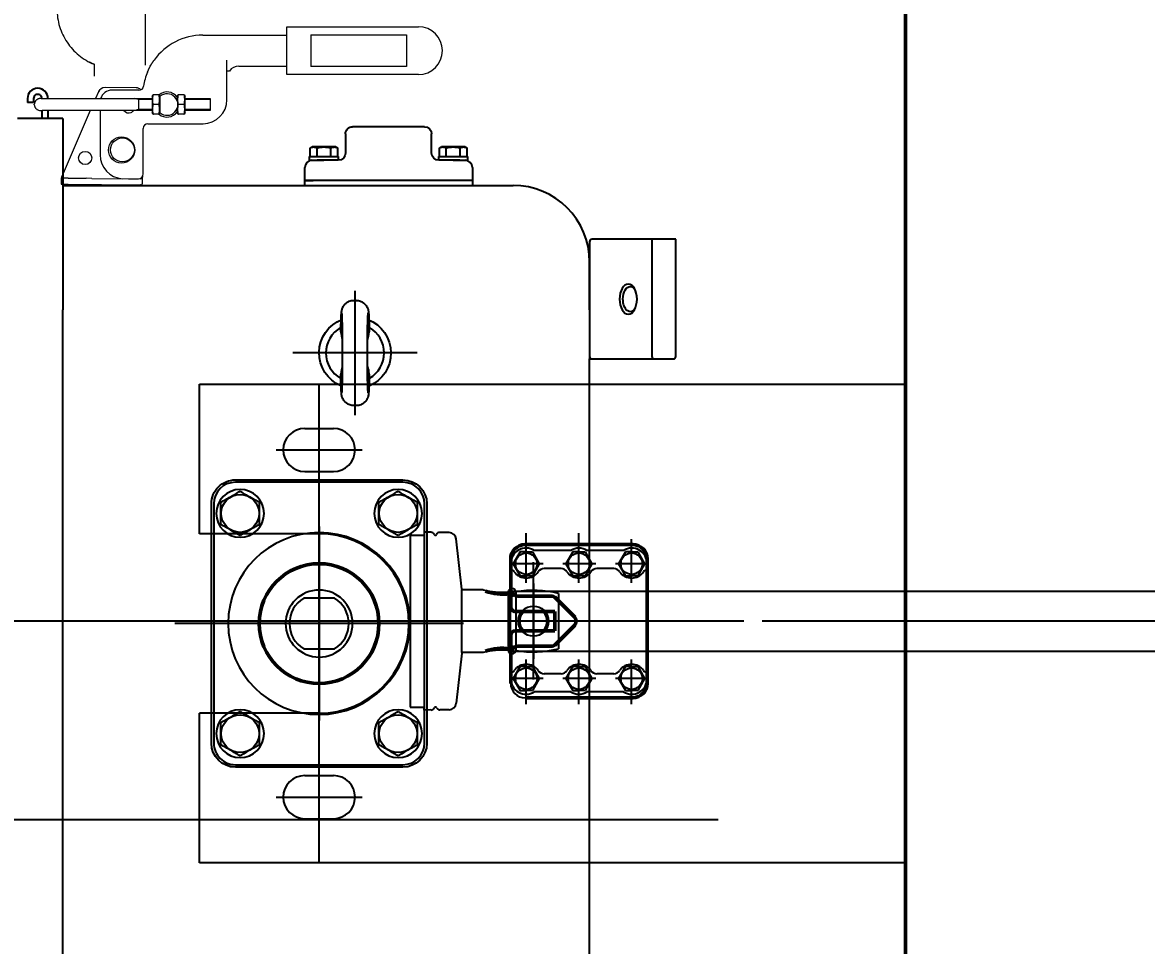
# Model space of a CAD drawing. Header units: millimetres. Extents: x 71406 to 93150, y 2492 to 17792.
# Drawn here: x 73634.4 to 74104, y 6707.8 to 7093.4 of the extents above; entities that cross this region are included whole.
import ezdxf

# ---------------------------------------------------------------- set-up
doc = ezdxf.new("R2010")
doc.units = ezdxf.units.MM
doc.header["$LTSCALE"] = 360
for name, pattern in [('ACAD_ISO04W100', [30, 24, -3, 0, -3]), ('CENTER', [2, 1.25, -0.25, 0.25, -0.25]), ('DIVIDE', [1.25, 0.5, -0.25, 0, -0.25, 0, -0.25]), ('EB_DASHDOT', [39, 30, -3, 3, -3])]:
    doc.linetypes.add(name, pattern=pattern)
for name, color, linetype, lineweight in [('0粗实线层', 7, 'Continuous', 50), ('2中心线层', 1, 'CENTER', 25), ('4细实线层', 2, 'Continuous', 25)]:
    doc.layers.add(name, color=color, linetype=linetype, lineweight=lineweight)
for name, color, linetype in [('1', 7, 'Continuous'), ('3中心线层', 1, 'ACAD_ISO04W100'), ('7标注层', 4, 'Continuous'), ('EbLayer1', 7, 'Continuous'), ('EbLayer2', 1, 'EB_DASHDOT'), ('EbLayer4', 7, 'Continuous')]:
    doc.layers.add(name, color=color, linetype=linetype)
doc.styles.add('TH_GBDIM', font='txt.shx', dxfattribs={"width": 0.67, "bigfont": 'hztxt.shx'})
doc.dimstyles.new('TH_GBDIM', dxfattribs={"dimscale": 36, "dimtxt": 3.5, "dimasz": 2.5, "dimexe": 2, "dimexo": 0, "dimgap": 1.5, "dimtad": 0, "dimtoh": 1, "dimdec": 1, "dimdsep": 46, "dimtxsty": 'TH_GBDIM', "dimcen": 2.5, "dimclrd": 3, "dimclre": 3, "dimclrt": 6, "dimadec": 0, "dimazin": 2, "dimtfac": 0.714286, "dimtdec": 1, "dimtmove": 0, "dimatfit": 3, "dimfxl": 2, "dimtzin": 0, "dimlwd": -1, "dimlwe": -1, "dimarcsym": 0})

# ---------------------------------------------------------------- blocks, each defined once
blk = doc.blocks.new('A$C081C12F3')
blk.add_line((-3098.65, 2404.24), (-3098.65, 194.24))
blk = doc.blocks.new('A$C35AB0E79')
at = {"layer": '1'}
for p, q in [((195.97, 380.95), (195.97, 345.95)), ((235.97, 380.95), (195.97, 380.95)), ((244.97, 380.95), (235.97, 380.95)), ((245.97, 376.47), (245.97, 379.95)), ((245.97, 371.95), (245.97, 379.95)), ((245.97, 355.96), (245.97, 376.47)), ((245.97, 355.95), (245.97, 375.95)), ((195.97, 370.95), (235.97, 370.95)), ((235.97, 370.95), (244.97, 370.95)), ((245.97, 369.93), (245.97, 371.95)), ((245.97, 349.43), (245.97, 369.93)), ((245.97, 344.95), (245.97, 354.95)), ((245.97, 345.95), (245.97, 349.43)), ((196.97, 344.95), (225.47, 344.95)), ((200.97, 344.95), (240.97, 344.95)), ((225.47, 344.95), (205.47, 344.95)), ((240.97, 344.95), (245.97, 344.95)), ((630.97, 344.95), (245.97, 344.95)), ((173.47, 124.95), (173.47, 312.95)), ((165.97, 295.95), (171.47, 295.95)), ((171.47, 295.95), (173.47, 295.95)), ((171.47, 295.95), (171.47, 292.46)), ((171.47, 295.95), (171.47, 292.46)), ((157.37, 292.9), (157.85, 293.72)), ((157.37, 292.9), (157.37, 283)), ((161.37, 293.72), (157.85, 293.72)), ((161.37, 293.95), (162.97, 293.95)), ((161.37, 281.95), (161.37, 293.95)), ((162.97, 287.95), (162.97, 293.95)), ((171.47, 292.46), (171.47, 266.58)), ((171.47, 292.46), (171.47, 266.58)), ((161.37, 290.83), (157.85, 290.83)), ((162.97, 290.76), (162.97, 281.95)), ((157.85, 282.17), (157.37, 283)), ((161.37, 285.06), (157.85, 285.06)), ((161.37, 282.17), (157.85, 282.17)), ((162.97, 281.95), (161.37, 281.95)), ((159.97, 278.95), (151.97, 278.95)), ((148.97, 275.95), (148.97, 264.89)), ((306.47, 276.95), (406.47, 276.95)), ((406.47, 275.95), (306.47, 275.95)), ((148.97, 264.89), (148.97, 257)), ((171.47, 266.58), (171.47, 255.31)), ((171.47, 266.58), (171.47, 255.31)), ((296.47, 196.95), (296.47, 266.95)), ((297.47, 266.95), (297.47, 196.95)), ((415.47, 196.95), (415.47, 266.95)), ((416.47, 266.95), (416.47, 196.95)), ((148.97, 257), (148.97, 245.95)), ((171.47, 255.31), (171.47, 229.44)), ((171.47, 255.31), (171.47, 229.44)), ((259.36, 252.41), (259.38, 252.42)), ((221.47, 246.53), (221.47, 247.36)), ((265.47, 247.36), (265.47, 246.53)), ((151.97, 242.95), (159.97, 242.95)), ((157.37, 238.9), (157.85, 239.72)), ((161.37, 239.72), (157.85, 239.72)), ((161.37, 239.95), (162.97, 239.95)), ((161.37, 227.95), (161.37, 239.95)), ((162.97, 239.95), (162.97, 231.13)), ((259.37, 241.48), (259.35, 241.48)), ((157.37, 238.9), (157.37, 229)), ((161.37, 236.83), (157.85, 236.83)), ((345.88, 238.39), (345.88, 225.5)), ((367.07, 225.5), (367.07, 238.39)), ((161.37, 231.06), (157.85, 231.06)), ((162.97, 227.95), (162.97, 233.95)), ((157.85, 228.17), (157.37, 229)), ((161.37, 228.17), (157.85, 228.17)), ((162.97, 227.95), (161.37, 227.95)), ((171.47, 225.95), (165.97, 225.95)), ((171.47, 225.95), (171.47, 229.44)), ((171.47, 229.44), (171.47, 225.95)), ((173.47, 225.95), (171.47, 225.95)), ((306.47, 187.95), (406.47, 187.95)), ((406.47, 186.95), (306.47, 186.95)), ((145.47, 124.95), (145.47, 105.95)), ((145.47, 124.95), (225.47, 124.95)), ((651.47, 124.95), (225.47, 124.95))]:
    blk.add_line(p, q, dxfattribs=at)
at = {"layer": '1', "color": 252, "linetype": 'Continuous', "lineweight": 18}
for p, q in [((107.18, 218.44), (107.18, 273.44)), ((127.18, 273.44), (127.18, 218.44)), ((110.56, 268.44), (123.79, 268.44)), ((110.56, 228.44), (110.56, 268.44)), ((123.79, 268.44), (123.79, 228.44)), ((110.56, 228.44), (123.79, 228.44)), ((127.18, 218.44), (107.18, 218.44)), ((110.68, 183.36), (110.68, 218.44)), ((123.68, 198.44), (123.68, 218.44)), ((123.31, 193.44), (121.18, 193.44)), ((124.05, 193.44), (123.31, 193.44)), ((126.17, 193.44), (124.05, 193.44)), ((125.68, 194.44), (125.68, 193.44)), ((137.68, 193.44), (126.17, 193.44)), ((137.18, 175.94), (137.18, 186.44)), ((137.18, 186.44), (139.68, 186.44)), ((139.68, 186.44), (142.18, 186.44)), ((142.18, 186.44), (142.18, 175.94)), ((147.68, 160.44), (147.68, 183.44)), ((137.18, 172.18), (137.18, 172.69)), ((142.18, 172.69), (142.18, 172.18)), ((136.32, 165.44), (143.03, 165.44)), ((137.18, 117.95), (137.18, 162.19)), ((142.18, 162.19), (142.18, 117.95)), ((132.71, 155.52), (132.58, 142.51)), ((133.68, 156.66), (133.68, 145.44)), ((137.18, 156.44), (142.18, 156.44)), ((168.68, 158.44), (149.68, 158.44)), ((169.73, 158.16), (169.7, 158.16)), ((170.71, 158.15), (169.73, 158.16)), ((170.53, 137.05), (170.73, 157.4)), ((170.68, 152.29), (170.68, 156.44)), ((170.71, 158.15), (170.71, 157.55)), ((172.61, 158.13), (170.71, 158.15)), ((172.91, 124.95), (173.23, 157.38)), ((134.39, 139.73), (137.18, 138.52)), ((142.18, 140.44), (160.68, 140.44)), ((142.18, 136.36), (169.41, 124.58)), ((170.53, 137.05), (170.51, 134.65)), ((170.44, 127.15), (170.51, 134.65)), ((170.44, 127.15), (170.41, 124.15)), ((172.91, 124.13), (172.94, 127.13)), ((169.41, 124.58), (169.85, 124.39)), ((169.85, 124.39), (170.41, 124.15)), ((170.41, 124.15), (172.91, 124.13)), ((137.18, 116.34), (137.18, 117.95)), ((142.18, 117.95), (142.18, 116.35)), ((137.18, 116.33), (137.18, 116.34)), ((139.79, 112.98), (139.56, 112.98)), ((142.18, 116.03), (142.18, 115.97)), ((142.18, 115.47), (142.18, 115.97))]:
    blk.add_line(p, q, dxfattribs=at)
at = {"layer": '1', "color": 252, "linetype": 'Continuous', "lineweight": 13}
for p, q in [((137.62, 186.44), (137.62, 175.94)), ((141.73, 186.44), (141.73, 175.94)), ((137.62, 172.69), (137.62, 172.18)), ((141.73, 172.69), (141.73, 172.18)), ((137.62, 162.19), (137.62, 156.44)), ((141.73, 162.19), (141.73, 156.44)), ((137.62, 156.44), (137.18, 154.9)), ((141.73, 156.44), (142.18, 154.9))]:
    blk.add_line(p, q, dxfattribs=at)
at = {"layer": '1', "color": 43, "linetype": 'Continuous', "lineweight": 18}
for p, q in [((135.68, 175.68), (136.23, 175.94)), ((135.68, 175.39), (135.68, 173.24)), ((143.13, 175.94), (136.23, 175.94)), ((139.68, 175.39), (139.68, 173.24)), ((143.13, 175.94), (143.68, 175.68)), ((143.68, 175.39), (143.68, 173.24)), ((136.23, 172.69), (135.68, 172.95)), ((136.23, 172.69), (138.21, 172.69)), ((141.14, 172.69), (143.13, 172.69)), ((143.68, 172.95), (143.13, 172.69)), ((135.68, 165.18), (136.23, 165.44)), ((135.68, 164.89), (135.68, 162.74)), ((136.32, 165.44), (136.23, 165.44)), ((139.68, 164.89), (139.68, 162.74)), ((143.13, 165.44), (143.03, 165.44)), ((143.13, 165.44), (143.68, 165.18)), ((143.68, 164.89), (143.68, 162.74)), ((136.23, 162.19), (135.68, 162.45)), ((136.23, 162.19), (143.13, 162.19)), ((143.68, 162.45), (143.13, 162.19))]:
    blk.add_line(p, q, dxfattribs=at)
at = {"layer": '1', "color": 252, "linetype": 'DIVIDE', "lineweight": 18}
for p, q in [((123.2, 159.44), (99.68, 159.44)), ((122.88, 137.93), (127.78, 137.93))]:
    blk.add_line(p, q, dxfattribs=at)
at = {"layer": '1', "extrusion": (0, 0, -1)}
for centre in [(-310.47, 264.95), (-402.47, 264.95), (-310.47, 198.95), (-402.47, 198.95)]:
    blk.add_circle(centre, 10, dxfattribs=at)
at = {"layer": '1'}
for centre in [(310.47, 264.95), (402.47, 264.95), (310.47, 198.95), (402.47, 198.95)]:
    blk.add_circle(centre, 7.92, dxfattribs=at)
at = {"layer": '1', "extrusion": (3.6449e-18, -6.12303e-17, -1)}
for radius in [38, 14]:
    blk.add_circle((-356.47, 231.95), radius, dxfattribs=at)
at = {"layer": '1', "color": 252, "linetype": 'Continuous', "lineweight": 18}
for centre, radius in [((158.68, 149.44), 5.5), ((158.65, 149.77), 5), ((162, 134.23), 2.75), ((162, 134.23), 2.75)]:
    blk.add_circle(centre, radius, dxfattribs=at)
at = {"layer": '1'}
for centre, radius, start, end in [((244.97, 379.95), 1, 0, 90), ((244.97, 371.95), 1, 270, 0), ((205.47, 312.95), 32, 90, 180), ((196.97, 345.95), 1, 180, 270), ((244.97, 345.95), 1, 270, 0), ((165.97, 292.95), 3, 90, 180), ((306.47, 266.95), 9, 90, 180), ((406.47, 266.95), 9, 0, 90), ((243.47, 246.95), 12.18, 29.7169, 150.3619), ((356.47, 231.95), 12.4, 31.3335, 148.6665), ((243.47, 246.95), 12.18, 209.6213, 270), ((243.47, 246.95), 12.18, 270, 330.6487), ((165.97, 228.95), 3, 180, 270), ((356.47, 231.95), 12.4, 211.3335, 328.6665), ((306.47, 196.95), 9, 180, 270), ((406.47, 196.95), 9, 270, 0)]:
    blk.add_arc(centre, radius, start, end, dxfattribs=at)
at = {"layer": '1', "color": 252, "linetype": 'Continuous', "lineweight": 18}
for centre, radius, start, end in [((117.18, 273.44), 10, 0, 180), ((128.68, 198.44), 5, 180, 233.1301), ((137.68, 183.44), 10, 0, 90), ((135.68, 183.36), 25, 180, 234.5702), ((139.68, 168.44), 5.25, 125.8706, 219.1444), ((139.68, 168.44), 4.5, 318.1897, 221.8103), ((139.68, 168.44), 5.25, 320.8387, 54.1294), ((135.68, 183.36), 25, 247.6481, 261.4804), ((149.68, 160.44), 2, 180, 270), ((131.68, 156.66), 2, 0, 81.4804), ((135.71, 155.49), 3, 137.6897, 179.4483), ((168.68, 156.44), 2, 0, 90), ((140.68, 152.44), 2.5, 22.4483, 53.1327), ((140.68, 152.44), 2.5, 306.8652, 22.4483), ((160.68, 150.44), 10, 270, 355.9781), ((135.58, 142.48), 3, 179.4483, 246.6146), ((138.68, 145.44), 5, 180, 252.5414), ((135.58, 142.48), 3, 230.374, 246.6146), ((139.56, 114.98), 2, 256.5106, 270), ((139.79, 114.98), 2, 270, 283.4894), ((139.68, 115.47), 2.5, 327.5576, 0)]:
    blk.add_arc(centre, radius, start, end, dxfattribs=at)
at = {"layer": '1', "extrusion": (0, 0, -1)}
for centre, radius, start, end in [((-159.97, 281.95), 3, 180, 270), ((-151.97, 275.95), 3, 0, 90), ((-306.47, 266.95), 10, 0, 90), ((-406.47, 266.95), 10, 90, 180), ((-243.47, 246.95), 15, 21.0263, 90), ((-243.47, 246.95), 15, 90, 156.8419), ((-151.97, 245.95), 3, 270, 0), ((-159.97, 239.95), 3, 90, 180), ((-243.47, 246.95), 15, 203.3044, 338.9231), ((-306.47, 196.95), 10, 270, 0), ((-406.47, 196.95), 10, 180, 270)]:
    blk.add_arc(centre, radius, start, end, dxfattribs=at)
at = {"layer": '1', "color": 252, "linetype": 'DIVIDE', "lineweight": 18}
blk.add_arc((99.76, 147.44), 25, 270, 337.6481, dxfattribs=at)
at = {"layer": '1', "extrusion": (0, 0, -1)}
blk.add_ellipse((220.97, 361.1), major_axis=(6.29, 0), ratio=0.576764, dxfattribs=at)
for start_param, end_param in [(0, 0.693114), (4.712389, 6.283185), (2.448479, 4.712389)]:
    blk.add_ellipse((220.97, 361.91), major_axis=(-5.29, 0), ratio=0.576764, start_param=start_param, end_param=end_param, dxfattribs=at)
at = {"layer": '1', "color": 252, "linetype": 'Continuous', "lineweight": 18, "extrusion": (0, 0, -1)}
for centre, major_axis, ratio, start_param, end_param in [((135.68, 183.36), (-25, 0), 1, 5.19619, 5.230054), ((169.73, 157.41), (1, -0.01), 0.745763, 4.712389, 6.079784), ((169.73, 157.41), (1, -0.01), 0.745763, 6.079784, 6.283185), ((169.73, 157.41), (3.5, -0.03), 0.745763, 6.225439, 6.283185), ((139.68, 115.07), (2.39, 0), 0.837931, 0.489415, 0.690891)]:
    blk.add_ellipse(centre, major_axis=major_axis, ratio=ratio, start_param=start_param, end_param=end_param, dxfattribs=at)
at = {"layer": '1'}
for points, knots in [([(157.85, 290.83), (157.58, 291.3), (157.4, 291.78), (157.4, 292.76), (157.58, 293.25), (157.85, 293.72)], [0, 0, 0, 0, 0.5, 0.5, 1, 1, 1, 1]), ([(157.85, 285.06), (157.58, 286), (157.4, 286.97), (157.4, 288.92), (157.58, 289.9), (157.85, 290.83)], [0, 0, 0, 0, 0.5, 0.5, 1, 1, 1, 1]), ([(157.85, 282.17), (157.58, 282.64), (157.4, 283.12), (157.4, 284.1), (157.58, 284.59), (157.85, 285.06)], [0, 0, 0, 0, 0.5, 0.5, 1, 1, 1, 1]), ([(301.24, 264.95), (301.99, 266.25), (302.76, 267.58), (304.33, 270.3), (305.1, 271.64), (305.85, 272.95)], [0, 0, 0, 0, 0.5, 0.5, 1, 1, 1, 1]), ([(305.85, 272.95), (307.36, 272.95), (308.91, 272.95), (312.04, 272.95), (313.6, 272.95), (315.09, 272.95)], [0, 0, 0, 0, 0.5, 0.5, 1, 1, 1, 1]), ([(315.09, 272.95), (315.85, 271.64), (316.61, 270.31), (318.18, 267.59), (318.96, 266.25), (319.71, 264.95)], [0, 0, 0, 0, 0.5, 0.5, 1, 1, 1, 1]), ([(393.24, 264.95), (393.99, 266.25), (394.76, 267.58), (396.33, 270.3), (397.1, 271.64), (397.85, 272.95)], [0, 0, 0, 0, 0.5, 0.5, 1, 1, 1, 1]), ([(397.85, 272.95), (399.36, 272.95), (400.91, 272.95), (404.04, 272.95), (405.6, 272.95), (407.09, 272.95)], [0, 0, 0, 0, 0.5, 0.5, 1, 1, 1, 1]), ([(407.09, 272.95), (407.85, 271.64), (408.61, 270.31), (410.18, 267.59), (410.96, 266.25), (411.71, 264.95)], [0, 0, 0, 0, 0.5, 0.5, 1, 1, 1, 1]), ([(305.85, 256.95), (305.1, 258.25), (304.34, 259.58), (302.76, 262.3), (301.99, 263.64), (301.24, 264.95)], [0, 0, 0, 0, 0.5, 0.5, 1, 1, 1, 1]), ([(319.71, 264.95), (318.96, 263.64), (318.19, 262.31), (316.62, 259.59), (315.85, 258.25), (315.09, 256.95)], [0, 0, 0, 0, 0.5, 0.5, 1, 1, 1, 1]), ([(397.85, 256.95), (397.1, 258.25), (396.34, 259.58), (394.76, 262.3), (393.99, 263.64), (393.24, 264.95)], [0, 0, 0, 0, 0.5, 0.5, 1, 1, 1, 1]), ([(411.71, 264.95), (410.96, 263.64), (410.19, 262.31), (408.62, 259.59), (407.85, 258.25), (407.09, 256.95)], [0, 0, 0, 0, 0.5, 0.5, 1, 1, 1, 1]), ([(315.09, 256.95), (313.6, 256.95), (312.04, 256.95), (308.91, 256.95), (307.36, 256.95), (305.85, 256.95)], [0, 0, 0, 0, 0.5, 0.5, 1, 1, 1, 1]), ([(407.09, 256.95), (405.6, 256.95), (404.04, 256.95), (400.91, 256.95), (399.36, 256.95), (397.85, 256.95)], [0, 0, 0, 0, 0.5, 0.5, 1, 1, 1, 1]), ([(221.56, 247.36), (221.52, 247.7), (221.52, 248.59), (222.05, 249.89), (222.92, 251.03), (223.86, 251.77), (224.72, 252.19), (225.37, 252.4), (225.87, 252.51), (226.37, 252.59), (227.13, 252.66), (227.98, 252.71), (228.89, 252.74), (229.09, 252.75)], [0, 0, 0, 0, 0.063283, 0.174259, 0.264933, 0.342466, 0.407718, 0.459345, 0.506596, 0.573979, 0.701538, 0.935775, 1, 1, 1, 1]), ([(260.13, 252.44), (260.07, 252.43), (260.01, 252.42), (258.93, 252.33), (256.75, 252.25), (250.86, 252.14), (247.23, 252.11), (239.77, 252.11), (236.07, 252.15), (230.21, 252.25), (228.01, 252.33), (226.86, 252.43), (226.74, 252.44), (226.64, 252.46)], [0, 0, 0, 0, 0.017719, 0.017719, 0.254111, 0.254111, 0.490502, 0.490502, 0.726893, 0.726893, 0.963285, 0.963285, 1, 1, 1, 1]), ([(229.08, 252.75), (229.46, 252.76), (230.58, 252.8), (232.42, 252.85), (233.94, 252.87), (234.47, 252.88)], [0, 0, 0, 0, 0.291716, 0.766189, 1, 1, 1, 1]), ([(252.49, 252.88), (253.03, 252.87), (254.54, 252.85), (256.63, 252.79), (258.18, 252.75), (258.73, 252.71), (258.78, 252.71)], [0, 0, 0, 0, 0.19744, 0.57111, 0.955184, 1, 1, 1, 1]), ([(258.2, 252.74), (258.77, 252.72), (259.69, 252.67), (260.5, 252.59), (261.16, 252.5), (262, 252.29), (262.97, 251.85), (264.04, 251.04), (264.97, 249.76), (265.47, 248.44), (265.43, 247.6), (265.39, 247.35)], [0, 0, 0, 0, 0.220427, 0.391032, 0.497046, 0.556758, 0.631679, 0.724696, 0.829231, 0.949733, 1, 1, 1, 1]), ([(229.19, 241.14), (229.09, 241.14), (228.24, 241.17), (227.33, 241.22), (226.44, 241.3), (225.79, 241.39), (224.95, 241.61), (223.97, 242.04), (222.9, 242.85), (221.98, 244.13), (221.48, 245.45), (221.52, 246.29), (221.55, 246.54)], [0, 0, 0, 0, 0.028291, 0.260281, 0.422297, 0.522974, 0.57968, 0.650829, 0.739164, 0.838437, 0.952873, 1, 1, 1, 1]), ([(265.39, 246.53), (265.43, 246.2), (265.43, 245.31), (264.9, 244), (264.03, 242.86), (263.09, 242.12), (262.23, 241.7), (261.57, 241.49), (261.08, 241.38), (260.57, 241.31), (259.94, 241.25), (259.24, 241.2), (258.81, 241.19)], [0, 0, 0, 0, 0.07203, 0.198118, 0.301138, 0.389228, 0.463365, 0.522022, 0.575706, 0.652264, 0.797192, 1, 1, 1, 1]), ([(157.85, 236.83), (157.58, 237.3), (157.4, 237.78), (157.4, 238.76), (157.58, 239.25), (157.85, 239.72)], [0, 0, 0, 0, 0.5, 0.5, 1, 1, 1, 1]), ([(260.15, 241.45), (260.08, 241.46), (260.01, 241.47), (258.93, 241.56), (256.75, 241.64), (250.86, 241.75), (247.23, 241.78), (239.77, 241.78), (236.07, 241.75), (230.21, 241.64), (228.01, 241.56), (226.87, 241.46), (226.75, 241.45), (226.65, 241.44)], [0, 0, 0, 0, 0.019067, 0.019067, 0.255459, 0.255459, 0.491852, 0.491852, 0.728244, 0.728244, 0.964636, 0.964636, 1, 1, 1, 1]), ([(234.44, 241.01), (234.37, 241.01), (233.26, 241.03), (231.44, 241.07), (229.93, 241.11), (229.27, 241.13)], [0, 0, 0, 0, 0.032455, 0.522607, 1, 1, 1, 1]), ([(258.8, 241.19), (258.73, 241.18), (258.17, 241.15), (256.57, 241.1), (254.51, 241.04), (252.98, 241.02), (252.48, 241.01)], [0, 0, 0, 0, 0.061821, 0.431313, 0.820641, 1, 1, 1, 1]), ([(157.85, 231.06), (157.58, 232), (157.4, 232.97), (157.4, 234.92), (157.58, 235.9), (157.85, 236.83)], [0, 0, 0, 0, 0.5, 0.5, 1, 1, 1, 1]), ([(157.85, 228.17), (157.58, 228.64), (157.4, 229.12), (157.4, 230.1), (157.58, 230.59), (157.85, 231.06)], [0, 0, 0, 0, 0.5, 0.5, 1, 1, 1, 1]), ([(301.24, 198.95), (301.99, 200.25), (302.76, 201.58), (304.33, 204.3), (305.1, 205.64), (305.85, 206.95)], [0, 0, 0, 0, 0.5, 0.5, 1, 1, 1, 1]), ([(305.85, 206.95), (307.36, 206.95), (308.91, 206.95), (312.04, 206.95), (313.6, 206.95), (315.09, 206.95)], [0, 0, 0, 0, 0.5, 0.5, 1, 1, 1, 1]), ([(315.09, 206.95), (315.85, 205.64), (316.61, 204.31), (318.18, 201.59), (318.96, 200.25), (319.71, 198.95)], [0, 0, 0, 0, 0.5, 0.5, 1, 1, 1, 1]), ([(393.24, 198.95), (393.99, 200.25), (394.76, 201.58), (396.33, 204.3), (397.1, 205.64), (397.85, 206.95)], [0, 0, 0, 0, 0.5, 0.5, 1, 1, 1, 1]), ([(397.85, 206.95), (399.36, 206.95), (400.91, 206.95), (404.04, 206.95), (405.6, 206.95), (407.09, 206.95)], [0, 0, 0, 0, 0.5, 0.5, 1, 1, 1, 1]), ([(407.09, 206.95), (407.85, 205.64), (408.61, 204.31), (410.18, 201.59), (410.96, 200.25), (411.71, 198.95)], [0, 0, 0, 0, 0.5, 0.5, 1, 1, 1, 1]), ([(305.85, 190.95), (305.1, 192.25), (304.34, 193.58), (302.76, 196.3), (301.99, 197.64), (301.24, 198.95)], [0, 0, 0, 0, 0.5, 0.5, 1, 1, 1, 1]), ([(319.71, 198.95), (318.96, 197.64), (318.19, 196.31), (316.62, 193.59), (315.85, 192.25), (315.09, 190.95)], [0, 0, 0, 0, 0.5, 0.5, 1, 1, 1, 1]), ([(397.85, 190.95), (397.1, 192.25), (396.34, 193.58), (394.76, 196.3), (393.99, 197.64), (393.24, 198.95)], [0, 0, 0, 0, 0.5, 0.5, 1, 1, 1, 1]), ([(411.71, 198.95), (410.96, 197.64), (410.19, 196.31), (408.62, 193.59), (407.85, 192.25), (407.09, 190.95)], [0, 0, 0, 0, 0.5, 0.5, 1, 1, 1, 1]), ([(315.09, 190.95), (313.6, 190.95), (312.04, 190.95), (308.91, 190.95), (307.36, 190.95), (305.85, 190.95)], [0, 0, 0, 0, 0.5, 0.5, 1, 1, 1, 1]), ([(407.09, 190.95), (405.6, 190.95), (404.04, 190.95), (400.91, 190.95), (399.36, 190.95), (397.85, 190.95)], [0, 0, 0, 0, 0.5, 0.5, 1, 1, 1, 1])]:
    blk.add_open_spline(points, degree=3, knots=knots, dxfattribs=at)
for points, degree in [([(234.47, 252.88), (234.65, 252.88)], 1), ([(234.77, 252.84), (234.72, 252.88), (234.66, 252.89), (234.58, 252.88)], 3), ([(237.81, 252.26), (236.82, 252.56), (235.81, 252.77), (234.77, 252.84)], 3), ([(252.18, 252.84), (251.17, 252.77), (250.18, 252.57), (249.22, 252.29)], 3), ([(252.37, 252.88), (252.29, 252.89), (252.23, 252.88), (252.18, 252.84)], 3), ([(252.3, 252.88), (252.49, 252.88)], 1), ([(258.29, 252.73), (258.49, 252.73), (258.68, 252.72), (258.86, 252.71)], 3), ([(234.63, 241.01), (234.44, 241.01)], 1), ([(234.58, 241.01), (234.66, 241), (234.72, 241.01), (234.77, 241.05)], 3), ([(234.77, 241.05), (235.78, 241.12), (236.75, 241.32), (237.71, 241.6)], 3), ([(249.13, 241.64), (250.12, 241.34), (251.13, 241.13), (252.18, 241.05)], 3), ([(252.18, 241.05), (252.23, 241.01), (252.29, 241), (252.37, 241.01)], 3), ([(252.48, 241.01), (252.3, 241.01)], 1)]:
    blk.add_open_spline(points, degree=degree, dxfattribs=at)
at = {"layer": '1', "color": 43, "linetype": 'Continuous', "lineweight": 18}
for points, knots in [([(135.68, 175.68), (135.68, 175.68), (135.68, 175.68), (135.68, 175.65), (135.68, 175.63), (135.68, 175.58), (135.68, 175.55), (135.68, 175.5), (135.68, 175.48), (135.68, 175.44), (135.68, 175.42), (135.68, 175.39)], [0, 0, 0, 0, 0.249719, 0.249719, 0.499812, 0.499812, 0.749906, 0.749906, 0.874953, 0.874953, 1, 1, 1, 1]), ([(135.68, 175.39), (136.01, 175.48), (136.34, 175.55), (136.83, 175.63), (137, 175.65), (137.33, 175.67), (137.5, 175.68), (137.84, 175.68), (138, 175.68), (138.26, 175.66), (138.34, 175.65), (138.47, 175.63), (138.51, 175.63), (138.59, 175.62), (138.63, 175.61), (139.01, 175.56), (139.35, 175.48), (139.68, 175.39)], [0, 0, 0, 0, 0.25, 0.25, 0.375, 0.375, 0.5, 0.5, 0.625, 0.625, 0.6875, 0.6875, 0.71875, 0.71875, 0.75, 0.75, 1, 1, 1, 1]), ([(139.68, 175.39), (140.01, 175.48), (140.34, 175.55), (140.83, 175.63), (141, 175.65), (141.33, 175.67), (141.5, 175.68), (141.84, 175.68), (142, 175.68), (142.26, 175.66), (142.34, 175.65), (142.47, 175.63), (142.51, 175.63), (142.59, 175.62), (142.63, 175.61), (143.01, 175.56), (143.35, 175.48), (143.68, 175.39)], [0, 0, 0, 0, 0.25, 0.25, 0.375, 0.375, 0.5, 0.5, 0.625, 0.625, 0.6875, 0.6875, 0.71875, 0.71875, 0.75, 0.75, 1, 1, 1, 1]), ([(143.68, 175.39), (143.68, 175.42), (143.68, 175.44), (143.68, 175.48), (143.68, 175.5), (143.68, 175.55), (143.68, 175.58), (143.68, 175.63), (143.68, 175.65), (143.68, 175.68), (143.68, 175.68), (143.68, 175.68)], [0, 0, 0, 0, 0.125055, 0.125055, 0.250109, 0.250109, 0.500219, 0.500219, 0.750328, 0.750328, 1, 1, 1, 1]), ([(135.68, 173.24), (135.68, 173.22), (135.68, 173.19), (135.68, 173.15), (135.68, 173.14), (135.68, 173.08), (135.68, 173.05), (135.68, 173), (135.68, 172.98), (135.68, 172.96), (135.68, 172.95), (135.68, 172.95)], [0, 0, 0, 0, 0.125055, 0.125055, 0.250109, 0.250109, 0.500219, 0.500219, 0.750328, 0.750328, 1, 1, 1, 1]), ([(139.68, 173.24), (139.35, 173.15), (139.02, 173.08), (138.52, 173), (138.35, 172.98), (138.02, 172.96), (137.85, 172.95), (137.52, 172.95), (137.35, 172.96), (137.1, 172.97), (137.02, 172.98), (136.89, 173), (136.85, 173), (136.76, 173.01), (136.72, 173.02), (136.34, 173.08), (136.01, 173.15), (135.68, 173.24)], [0, 0, 0, 0, 0.25, 0.25, 0.375, 0.375, 0.5, 0.5, 0.625, 0.625, 0.6875, 0.6875, 0.71875, 0.71875, 0.75, 0.75, 1, 1, 1, 1]), ([(143.68, 173.24), (143.35, 173.15), (143.02, 173.08), (142.52, 173), (142.35, 172.98), (142.02, 172.96), (141.85, 172.95), (141.52, 172.95), (141.35, 172.96), (141.1, 172.97), (141.02, 172.98), (140.89, 173), (140.85, 173), (140.76, 173.01), (140.72, 173.02), (140.34, 173.08), (140.01, 173.15), (139.68, 173.24)], [0, 0, 0, 0, 0.25, 0.25, 0.375, 0.375, 0.5, 0.5, 0.625, 0.625, 0.6875, 0.6875, 0.71875, 0.71875, 0.75, 0.75, 1, 1, 1, 1]), ([(143.68, 172.95), (143.68, 172.95), (143.68, 172.96), (143.68, 172.98), (143.68, 173), (143.68, 173.05), (143.68, 173.08), (143.68, 173.14), (143.68, 173.15), (143.68, 173.19), (143.68, 173.22), (143.68, 173.24)], [0, 0, 0, 0, 0.249719, 0.249719, 0.499812, 0.499812, 0.749906, 0.749906, 0.874953, 0.874953, 1, 1, 1, 1]), ([(135.68, 165.18), (135.68, 165.18), (135.68, 165.18), (135.68, 165.15), (135.68, 165.13), (135.68, 165.08), (135.68, 165.05), (135.68, 165), (135.68, 164.98), (135.68, 164.94), (135.68, 164.92), (135.68, 164.89)], [0, 0, 0, 0, 0.249719, 0.249719, 0.499812, 0.499812, 0.749906, 0.749906, 0.874953, 0.874953, 1, 1, 1, 1]), ([(135.68, 164.89), (136.01, 164.98), (136.34, 165.05), (136.83, 165.13), (137, 165.15), (137.33, 165.17), (137.5, 165.18), (137.84, 165.18), (138, 165.18), (138.26, 165.16), (138.34, 165.15), (138.47, 165.13), (138.51, 165.13), (138.59, 165.12), (138.63, 165.11), (139.01, 165.06), (139.35, 164.98), (139.68, 164.89)], [0, 0, 0, 0, 0.25, 0.25, 0.375, 0.375, 0.5, 0.5, 0.625, 0.625, 0.6875, 0.6875, 0.71875, 0.71875, 0.75, 0.75, 1, 1, 1, 1]), ([(139.68, 164.89), (140.01, 164.98), (140.34, 165.05), (140.83, 165.13), (141, 165.15), (141.33, 165.17), (141.5, 165.18), (141.84, 165.18), (142, 165.18), (142.26, 165.16), (142.34, 165.15), (142.47, 165.13), (142.51, 165.13), (142.59, 165.12), (142.63, 165.11), (143.01, 165.06), (143.35, 164.98), (143.68, 164.89)], [0, 0, 0, 0, 0.25, 0.25, 0.375, 0.375, 0.5, 0.5, 0.625, 0.625, 0.6875, 0.6875, 0.71875, 0.71875, 0.75, 0.75, 1, 1, 1, 1]), ([(143.68, 164.89), (143.68, 164.92), (143.68, 164.94), (143.68, 164.98), (143.68, 165), (143.68, 165.05), (143.68, 165.08), (143.68, 165.13), (143.68, 165.15), (143.68, 165.18), (143.68, 165.18), (143.68, 165.18)], [0, 0, 0, 0, 0.125055, 0.125055, 0.250109, 0.250109, 0.500219, 0.500219, 0.750328, 0.750328, 1, 1, 1, 1]), ([(135.68, 162.74), (135.68, 162.72), (135.68, 162.69), (135.68, 162.65), (135.68, 162.64), (135.68, 162.58), (135.68, 162.55), (135.68, 162.5), (135.68, 162.48), (135.68, 162.46), (135.68, 162.45), (135.68, 162.45)], [0, 0, 0, 0, 0.125055, 0.125055, 0.250109, 0.250109, 0.500219, 0.500219, 0.750328, 0.750328, 1, 1, 1, 1]), ([(139.68, 162.74), (139.35, 162.65), (139.02, 162.58), (138.52, 162.5), (138.35, 162.48), (138.02, 162.46), (137.85, 162.45), (137.52, 162.45), (137.35, 162.46), (137.1, 162.47), (137.02, 162.48), (136.89, 162.5), (136.85, 162.5), (136.76, 162.51), (136.72, 162.52), (136.34, 162.58), (136.01, 162.65), (135.68, 162.74)], [0, 0, 0, 0, 0.25, 0.25, 0.375, 0.375, 0.5, 0.5, 0.625, 0.625, 0.6875, 0.6875, 0.71875, 0.71875, 0.75, 0.75, 1, 1, 1, 1]), ([(143.68, 162.74), (143.35, 162.65), (143.02, 162.58), (142.52, 162.5), (142.35, 162.48), (142.02, 162.46), (141.85, 162.45), (141.52, 162.45), (141.35, 162.46), (141.1, 162.47), (141.02, 162.48), (140.89, 162.5), (140.85, 162.5), (140.76, 162.51), (140.72, 162.52), (140.34, 162.58), (140.01, 162.65), (139.68, 162.74)], [0, 0, 0, 0, 0.25, 0.25, 0.375, 0.375, 0.5, 0.5, 0.625, 0.625, 0.6875, 0.6875, 0.71875, 0.71875, 0.75, 0.75, 1, 1, 1, 1]), ([(143.68, 162.45), (143.68, 162.45), (143.68, 162.46), (143.68, 162.48), (143.68, 162.5), (143.68, 162.55), (143.68, 162.58), (143.68, 162.64), (143.68, 162.65), (143.68, 162.69), (143.68, 162.72), (143.68, 162.74)], [0, 0, 0, 0, 0.249719, 0.249719, 0.499812, 0.499812, 0.749906, 0.749906, 0.874953, 0.874953, 1, 1, 1, 1])]:
    blk.add_open_spline(points, degree=3, knots=knots, dxfattribs=at)
at = {"layer": '1', "color": 252, "linetype": 'Continuous', "lineweight": 18}
for points, knots in [([(123.31, 161.63), (123.23, 161.68), (123.15, 161.72), (122.99, 161.81), (122.91, 161.86), (122.74, 161.96), (122.66, 162.02), (122.52, 162.1), (122.48, 162.13), (122.39, 162.18), (122.34, 162.21), (122.21, 162.3), (122.11, 162.36), (121.93, 162.48), (121.84, 162.54), (121.7, 162.63), (121.65, 162.66), (121.56, 162.73), (121.51, 162.76), (121.37, 162.86), (121.28, 162.92), (121.18, 162.99)], [0, 0, 0, 0, 0.125, 0.125, 0.25, 0.25, 0.375, 0.375, 0.4375, 0.4375, 0.5, 0.5, 0.625, 0.625, 0.75, 0.75, 0.8125, 0.8125, 0.875, 0.875, 1, 1, 1, 1]), ([(126.17, 160.24), (126.07, 160.28), (125.97, 160.32), (125.78, 160.4), (125.58, 160.49), (125.4, 160.57), (125.26, 160.63), (125.21, 160.66), (125.12, 160.7), (125.07, 160.72), (124.93, 160.78), (124.76, 160.87), (124.59, 160.95), (124.43, 161.03), (124.35, 161.07), (124.23, 161.13), (124.2, 161.15), (124.12, 161.19), (124.08, 161.21), (124.05, 161.23)], [0, 0, 0, 0, 0.125, 0.125, 0.25, 0.375, 0.375, 0.4375, 0.4375, 0.5, 0.5, 0.625, 0.75, 0.75, 0.875, 0.875, 0.9375, 0.9375, 1, 1, 1, 1]), ([(173.22, 157.53), (173.22, 157.63), (173.2, 157.72), (173.16, 157.84), (173.14, 157.87), (173.11, 157.92), (173.1, 157.93), (173.08, 157.96), (173.07, 157.98), (173.01, 158.04), (172.94, 158.07), (172.85, 158.1), (172.83, 158.11), (172.79, 158.12), (172.73, 158.13), (172.66, 158.13), (172.61, 158.13)], [0, 0, 0, 0, 0.25, 0.25, 0.375, 0.375, 0.4375, 0.4375, 0.5, 0.5, 0.75, 0.75, 0.8125, 0.8125, 0.875, 1, 1, 1, 1]), ([(122.88, 137.93), (122.84, 137.83), (122.8, 137.73), (122.71, 137.54), (122.63, 137.35), (122.55, 137.16), (122.48, 137.02), (122.46, 136.97), (122.42, 136.88), (122.4, 136.83), (122.33, 136.7), (122.25, 136.52), (122.16, 136.35), (122.08, 136.19), (122.04, 136.11), (121.98, 135.99), (121.96, 135.96), (121.93, 135.88), (121.91, 135.85), (121.89, 135.81)], [0, 0, 0, 0, 0.125, 0.125, 0.25, 0.375, 0.375, 0.4375, 0.4375, 0.5, 0.5, 0.625, 0.75, 0.75, 0.875, 0.875, 0.9375, 0.9375, 1, 1, 1, 1]), ([(137.21, 115.85), (137.19, 115.77), (137.19, 115.68), (137.18, 115.52), (137.18, 115.35), (137.19, 115.19), (137.21, 115.07), (137.22, 115.03), (137.23, 114.94), (137.24, 114.9), (137.27, 114.78), (137.29, 114.71), (137.34, 114.59), (137.35, 114.55), (137.38, 114.48), (137.4, 114.44), (137.48, 114.26), (137.57, 114.12), (137.68, 113.96), (137.71, 113.93), (137.76, 113.87), (137.78, 113.84), (137.86, 113.75), (137.92, 113.69), (138.03, 113.58), (138.09, 113.53), (138.22, 113.44), (138.28, 113.39), (138.38, 113.33), (138.41, 113.31), (138.48, 113.27), (138.51, 113.26), (138.58, 113.22), (138.61, 113.21), (138.68, 113.17), (138.72, 113.16), (138.79, 113.13), (138.82, 113.12), (138.89, 113.1), (138.92, 113.08), (138.97, 113.07), (138.99, 113.07), (139.02, 113.06), (139.03, 113.05), (139.05, 113.05), (139.06, 113.05), (139.07, 113.04), (139.08, 113.04), (139.08, 113.04), (139.08, 113.04), (139.09, 113.04), (139.09, 113.04), (139.09, 113.04), (139.09, 113.04), (139.09, 113.04)], [0, 0, 0, 0, 0.062503, 0.062503, 0.125006, 0.187509, 0.187509, 0.21876, 0.21876, 0.250011, 0.250011, 0.312514, 0.312514, 0.343766, 0.343766, 0.375017, 0.375017, 0.500023, 0.500023, 0.531274, 0.531274, 0.562526, 0.562526, 0.625029, 0.625029, 0.687531, 0.687531, 0.750034, 0.750034, 0.781286, 0.781286, 0.812537, 0.812537, 0.843788, 0.843788, 0.87504, 0.87504, 0.906291, 0.906291, 0.937543, 0.937543, 0.953168, 0.953168, 0.968794, 0.968794, 0.976607, 0.976607, 0.98442, 0.98442, 0.988326, 0.988326, 0.992233, 0.992233, 1, 1, 1, 1]), ([(137.2, 115.83), (137.2, 115.83), (137.21, 115.84), (137.21, 115.89), (137.2, 115.97), (137.19, 116.01)], [0, 0, 0, 0, 0.197461, 0.604965, 1, 1, 1, 1]), ([(137.2, 115.83), (137.2, 115.82), (137.2, 115.85), (137.2, 115.91), (137.2, 115.98), (137.19, 116)], [0, 0, 0, 0, 0.372362, 0.809538, 1, 1, 1, 1]), ([(140.26, 113.04), (140.26, 113.04), (140.26, 113.04), (140.27, 113.04), (140.27, 113.04), (140.28, 113.04), (140.29, 113.04), (140.31, 113.05), (140.31, 113.05), (140.33, 113.05), (140.33, 113.06), (140.35, 113.06), (140.37, 113.07), (140.41, 113.08), (140.44, 113.09), (140.5, 113.11), (140.53, 113.12), (140.59, 113.14), (140.63, 113.16), (140.69, 113.18), (140.72, 113.2), (140.81, 113.24), (140.87, 113.27), (140.99, 113.34), (141.05, 113.38), (141.14, 113.44), (141.17, 113.46), (141.22, 113.5), (141.25, 113.53), (141.36, 113.62), (141.44, 113.69), (141.51, 113.77)], [0, 0, 0, 0, 0.016043, 0.016043, 0.032668, 0.032668, 0.065916, 0.065916, 0.08254, 0.08254, 0.099165, 0.099165, 0.132413, 0.132413, 0.19891, 0.19891, 0.265407, 0.265407, 0.331904, 0.331904, 0.398401, 0.398401, 0.531395, 0.531395, 0.664389, 0.664389, 0.730887, 0.730887, 0.797384, 0.797384, 1, 1, 1, 1]), ([(142.18, 116.03), (142.18, 116.04), (142.18, 116.05), (142.18, 116.07), (142.18, 116.1), (142.18, 116.13), (142.18, 116.15), (142.18, 116.16), (142.18, 116.2), (142.18, 116.24), (142.18, 116.29)], [0, 0, 0, 0, 0.17282, 0.17282, 0.403553, 0.51892, 0.51892, 0.634287, 0.634287, 1, 1, 1, 1])]:
    blk.add_open_spline(points, degree=3, knots=knots, dxfattribs=at)
for points, degree in [([(137.2, 116.01), (137.17, 116.18), (137.18, 116.34)], 2), ([(141.75, 114.07), (141.77, 114.1), (141.8, 114.14), (141.82, 114.18)], 3), ([(142.18, 116.35), (142.18, 116.29), (142.18, 116.24)], 2)]:
    blk.add_open_spline(points, degree=degree, dxfattribs=at)
at = {"layer": '3中心线层', "ltscale": 0.05}
for p, q in [((438.47, 398.64), (438.47, 0)), ((356.47, 292.24), (356.47, 171.66)), ((243.47, 272.9), (243.47, 221)), ((269.42, 246.95), (217.52, 246.95)), ((435.27, 231.95), (277.77, 231.95))]:
    blk.add_line(p, q, dxfattribs=at)
at = {"layer": '7标注层'}
for p, q in [((142.18, 118.65), (145.32, 118.65)), ((142.18, 116.11), (145.32, 116.11)), ((137.18, 112.66), (138.9, 112.66)), ((137.18, 110.12), (138.9, 110.12)), ((138.9, 112.66), (138.9, 110.12))]:
    blk.add_line(p, q, dxfattribs=at)
for radius, start in [(4.27, 90), (1.72, 89.6881)]:
    blk.add_arc((137.18, 114.39), radius, start, 270, dxfattribs=at)
blk = doc.blocks.new('A$C3C847175')
for p, q in [((-12.31, 186.71), (-12.31, 801.54)), ((12.69, 186.71), (12.69, 801.54)), ((36.11, 144.7), (36.11, 150.53))]:
    blk.add_line(p, q)
at = {"layer": '0粗实线层'}
for p, q in [((26.2, 243.71), (-25.8, 243.71)), ((-31.8, 237.71), (-31.8, 192.71)), ((32.2, 237.71), (32.2, 192.71)), ((-1.92, 213.08), (-9.42, 205.58)), ((2.32, 213.08), (9.82, 205.58)), ((-10.3, 203.46), (-10.3, 189.71)), ((4.2, 205.21), (-3.8, 205.21)), ((-3.8, 205.21), (-3.8, 188.71)), ((4.2, 205.21), (4.2, 188.71)), ((10.7, 203.46), (10.7, 189.71)), ((-5.8, 186.71), (-25.8, 186.71)), ((11.7, 186.21), (-11.3, 186.21)), ((-11.3, 186.21), (11.7, 186.21)), ((26.2, 186.71), (6.2, 186.71))]:
    blk.add_line(p, q, dxfattribs=at)
for centre, radius, start, end in [((-25.8, 237.71), 6, 90, 180), ((26.2, 237.71), 6, 0, 90), ((0.2, 210.96), 3, 45, 135), ((-7.3, 203.46), 3, 135, 180), ((0.2, 196.21), 6, 48.1897, 131.8103), ((7.7, 203.46), 3, 0, 45), ((-25.8, 192.71), 6, 180, 270), ((-13.3, 189.71), 3, 270, 0), ((-5.8, 188.71), 2, 270, 0), ((0.2, 196.21), 6, 228.1897, 311.8103), ((6.2, 188.71), 2, 180, 270), ((13.7, 189.71), 3, 180, 270), ((-31.06, 183.13), 20, 339.7381, 8.8407), ((-11.3, 187.71), 1.5, 270, 318.1897), ((11.7, 187.71), 1.5, 221.8103, 270), ((31.47, 183.13), 20, 171.1593, 200.2619)]:
    blk.add_arc(centre, radius, start, end, dxfattribs=at)
at = {"layer": '2中心线层', "color": 1}
blk.add_line((0.19, 824.06), (0.19, 108.75), dxfattribs=at)
at = {"layer": '4细实线层'}
for p, q in [((-23.8, 244.22), (-23.8, 230.55)), ((24.2, 244.22), (24.2, 230.55)), ((-28.8, 239.77), (-23.8, 242.65)), ((-28.8, 237.21), (-28.8, 239.77)), ((-23.8, 242.65), (-18.8, 239.77)), ((-18.8, 239.77), (-18.8, 237.21)), ((19.2, 239.77), (24.2, 242.65)), ((19.2, 237.21), (19.2, 239.77)), ((24.2, 242.65), (29.2, 239.77)), ((29.2, 239.77), (29.2, 237.21)), ((-15.8, 237.21), (-34.04, 237.21)), ((-17.07, 237.21), (-31.25, 237.21)), ((-28.8, 237.21), (-28.8, 234.64)), ((-18.8, 234.64), (-18.8, 237.21)), ((34.87, 237.21), (16.2, 237.21)), ((30.93, 237.21), (16.75, 237.21)), ((19.2, 237.21), (19.2, 234.64)), ((29.2, 234.64), (29.2, 237.21)), ((-29.37, 233.86), (-29.37, 218.55)), ((-28.8, 234.64), (-23.8, 231.76)), ((-23.8, 231.76), (-18.8, 234.64)), ((19.2, 234.64), (24.2, 231.76)), ((24.2, 231.76), (29.2, 234.64)), ((29.78, 233.86), (29.78, 218.55)), ((-21.76, 229.74), (-21.76, 222.67)), ((22.17, 229.74), (22.17, 222.67)), ((-23.8, 222.22), (-23.8, 208.55)), ((24.2, 222.22), (24.2, 208.55)), ((-28.8, 217.77), (-23.8, 220.65)), ((-28.8, 215.21), (-28.8, 217.77)), ((-23.8, 220.65), (-18.8, 217.77)), ((-18.8, 217.77), (-18.8, 215.21)), ((19.2, 217.77), (24.2, 220.65)), ((19.2, 215.21), (19.2, 217.77)), ((24.2, 220.65), (29.2, 217.77)), ((29.2, 217.77), (29.2, 215.21)), ((-15.8, 215.21), (-36.51, 215.21)), ((-17.07, 215.21), (-31.25, 215.21)), ((-29.37, 211.86), (-29.37, 196.55)), ((-28.8, 215.21), (-28.8, 212.64)), ((-28.8, 212.64), (-23.8, 209.76)), ((-23.8, 209.76), (-18.8, 212.64)), ((-18.8, 212.64), (-18.8, 215.21)), ((34.87, 215.21), (16.2, 215.21)), ((30.93, 215.21), (16.75, 215.21)), ((19.2, 215.21), (19.2, 212.64)), ((19.2, 212.64), (24.2, 209.76)), ((24.2, 209.76), (29.2, 212.64)), ((29.2, 212.64), (29.2, 215.21)), ((29.78, 211.86), (29.78, 196.55)), ((-21.76, 207.74), (-21.76, 200.67)), ((22.17, 207.74), (22.17, 200.67)), ((-28.8, 195.77), (-23.8, 198.65)), ((-23.8, 200.22), (-23.8, 186.55)), ((-23.8, 198.65), (-18.8, 195.77)), ((19.2, 195.77), (24.2, 198.65)), ((24.2, 200.22), (24.2, 186.55)), ((24.2, 198.65), (29.2, 195.77)), ((-15.8, 193.21), (-36.51, 193.21)), ((-28.8, 193.21), (-28.8, 195.77)), ((-28.8, 193.21), (-28.8, 190.64)), ((-18.8, 195.77), (-18.8, 193.21)), ((-18.8, 190.64), (-18.8, 193.21)), ((34.87, 193.21), (16.2, 193.21)), ((30.93, 193.21), (16.75, 193.21)), ((19.2, 193.21), (19.2, 195.77)), ((19.2, 193.21), (19.2, 190.64)), ((29.2, 195.77), (29.2, 193.21)), ((29.2, 190.64), (29.2, 193.21)), ((-28.8, 190.64), (-23.8, 187.76)), ((-23.8, 187.76), (-18.8, 190.64)), ((19.2, 190.64), (24.2, 187.76)), ((24.2, 187.76), (29.2, 190.64))]:
    blk.add_line(p, q, dxfattribs=at)
at = {"layer": '4细实线层', "color": 1}
blk.add_line((24.5, 196.21), (-24.41, 196.21), dxfattribs=at)
at = {"layer": '4细实线层'}
for centre in [(-23.8, 237.21), (24.2, 237.21), (-23.8, 215.21), (24.2, 215.21), (-23.8, 193.21), (24.2, 193.21)]:
    blk.add_circle(centre, 4.5, dxfattribs=at)
for centre, radius, start, end in [((-23.8, 237.21), 6.5, 90, 210.9695), ((-18.76, 244.67), 3, 198.7002, 236.0058), ((-23.8, 237.21), 6, 303.9942, 56.0058), ((24.2, 237.21), 6, 123.9942, 236.0058), ((19.17, 244.67), 3, 303.9942, 341.2998), ((24.2, 237.21), 6.5, 329.0305, 90), ((-18.76, 229.74), 3, 123.9942, 180), ((19.17, 229.74), 3, 0, 56.0058), ((-18.76, 222.67), 3, 180, 236.0058), ((19.17, 222.67), 3, 303.9942, 0), ((-23.8, 215.21), 6.5, 149.0305, 210.9695), ((-23.8, 215.21), 6, 303.9942, 56.0058), ((24.2, 215.21), 6, 123.9942, 236.0058), ((24.2, 215.21), 6.5, 329.0305, 30.9695), ((-18.76, 207.74), 3, 123.9942, 180), ((19.17, 207.74), 3, 0, 56.0058), ((-18.76, 200.67), 3, 180, 236.0058), ((-23.8, 193.21), 6, 303.9942, 56.0058), ((24.2, 193.21), 6, 123.9942, 236.0058), ((19.17, 200.67), 3, 303.9942, 0), ((-23.8, 193.21), 6.5, 149.0305, 270), ((24.2, 193.21), 6.5, 270, 30.9695), ((26.2, 192.71), 6, 270, 0), ((-18.76, 185.74), 3, 123.9942, 161.2998), ((19.17, 185.74), 3, 18.7002, 56.0058)]:
    blk.add_arc(centre, radius, start, end, dxfattribs=at)
at = {"layer": 'EbLayer1'}
for p, q in [((-11.38, 206.71), (11.75, 206.71)), ((-12.05, 188.86), (12.42, 188.86)), ((-11.95, 185.71), (12.32, 185.71)), ((-12.94, 175.21), (-12.94, 166.28)), ((13.31, 175.21), (13.31, 166.28)), ((-13.2, 166.28), (-34.13, 163.98)), ((-13.2, 166.28), (-12.94, 166.28)), ((13.31, 166.28), (13.57, 166.28)), ((13.57, 166.28), (34.5, 163.98)), ((-36.98, 150.53), (-35.74, 150.53)), ((-35.74, 144.7), (-35.74, 150.53)), ((37.35, 150.53), (36.11, 150.53)), ((-35.74, 144.7), (36.11, 144.7)), ((-35.74, 144.7), (-20.81, 144.7)), ((36.11, 144.7), (36.11, 144.7))]:
    blk.add_line(p, q, dxfattribs=at)
blk.add_circle((0.19, 196.21), 6.3, dxfattribs=at)
for centre, radius, start, end in [((30.37, 196.21), 43.05, 165.883, 189.8658), ((-30, 196.21), 43.05, 350.1696, 14.117), ((-11.89, 187.28), 1.57, 270, 268.2068), ((12.26, 187.28), 1.57, 271.7462, 270), ((-46.01, 183.61), 34.12, 345.75, 3.5281), ((46.39, 183.61), 34.12, 176.4719, 194.25), ((-35.29, 157.14), 1.57, 178.9979, 243.6037), ((-36.22, 155.26), 0.525, 294.4054, 63.5941), ((36.59, 155.26), 0.525, 116.4059, 245.5946), ((35.66, 157.14), 1.57, 296.3963, 1.0021), ((-35.36, 153.34), 1.58, 114.4059, 179.0001), ((35.73, 153.34), 1.58, 0.9999, 65.5941)]:
    blk.add_arc(centre, radius, start, end, dxfattribs=at)
at = {"layer": 'EbLayer2', "linetype": 'EB_DASHDOT'}
for p, q in [((0.19, 209.86), (0.19, 157.38)), ((-15.56, 196.21), (15.97, 196.21)), ((0.19, 172.04), (0.19, 139.08)), ((0.19, 166.08), (0.19, 140.6)), ((0.19, 163.43), (0.19, 140.67)), ((0.19, 153.91), (0.19, 149.14))]:
    blk.add_line(p, q, dxfattribs=at)
at = {"layer": 'EbLayer4'}
for p, q in [((13.31, 166.28), (-12.94, 166.28)), ((-36.8, 161.05), (-36.87, 157.16)), ((37.17, 161.05), (37.24, 157.16)), ((-36.93, 153.37), (-36.98, 150.53)), ((37.3, 153.37), (37.35, 150.53))]:
    blk.add_line(p, q, dxfattribs=at)
for centre, start, end in [((-33.8, 160.99), 96.2825, 179), ((34.17, 160.99), 1, 83.7175)]:
    blk.add_arc(centre, 3, start, end, dxfattribs=at)
blk = doc.blocks.new('*D895')
at = {"layer": '0粗实线层', "color": 3, "transparency": 16777216}
for p, q in [((81169.05, 8504.74), (81169.05, 3126.74)), ((73368.35, 3512.3), (73368.35, 3126.74)), ((73458.35, 3198.74), (77081.03, 3198.74)), ((81079.05, 3198.74), (77456.36, 3198.74))]:
    blk.add_line(p, q, dxfattribs=at)
for points in [[(73458.35, 3213.74), (73458.35, 3183.74), (73368.35, 3198.74)], [(81079.05, 3213.74), (81079.05, 3183.74), (81169.05, 3198.74)]]:
    blk.add_solid(points, dxfattribs=at)
at = {"layer": 'Defpoints', "color": 0, "transparency": 16777216}
for p in [(81169.05, 8504.74), (73368.35, 3512.3), (81169.05, 3198.74)]:
    blk.add_point(p, dxfattribs=at)
at = {"layer": '0粗实线层', "color": 6, "transparency": 16777216, "insert": (77268.7, 3198.74), "char_height": 126, "attachment_point": 5, "style": 'TH_GBDIM'}
blk.add_mtext('7801', dxfattribs=at)

msp = doc.modelspace()

# ---------------------------------------------------------------- linework, layer by layer
for p, q in [((73708.351, 6942.295), (74003.351, 6942.295)), ((73708.351, 6879.795), (73708.351, 6942.295)), ((73752.351, 6923.813), (73764.351, 6923.813)), ((73752.351, 6905.813), (73764.351, 6905.813)), ((73758.351, 6879.795), (73708.351, 6879.795)), ((73708.351, 6742.295), (73708.351, 6804.795)), ((73758.351, 6804.795), (73708.351, 6804.795)), ((73752.351, 6778.778), (73764.351, 6778.778)), ((73752.351, 6760.778), (73764.351, 6760.778)), ((74003.351, 6742.295), (73708.351, 6742.295))]:
    msp.add_line(p, q)
for centre, radius, start, end in [((73752.351, 6914.813), 9, 90, 270), ((73764.351, 6914.813), 9, 270, 90), ((73758.351, 6842.295), 37.5, 270, 90), ((73752.351, 6769.778), 9, 90, 270), ((73764.351, 6769.778), 9, 270, 90)]:
    msp.add_arc(centre, radius, start, end)
at = {"layer": '0粗实线层'}
msp.add_circle((73758.351, 6842.295), 25, dxfattribs=at)
at = {"layer": '2中心线层'}
for p, q in [((73758.351, 6864.15), (73758.351, 6942.295)), ((73740.403, 6914.813), (73776.3, 6914.813)), ((73758.351, 6882.795), (73758.351, 6801.795)), ((73758.351, 6870.295), (73758.351, 6814.295)), ((79613.351, 6843.295), (73339.636, 6843.295)), ((73758.351, 6742.295), (73758.351, 6842.295)), ((73740.403, 6769.778), (73776.3, 6769.778))]:
    msp.add_line(p, q, dxfattribs=at)

# ---------------------------------------------------------------- block references
at = {"rotation": 270}
msp.add_blockref('A$C3C847175', (73651.655, 6843.481), dxfattribs=at)
at = {"layer": '0粗实线层'}
msp.add_blockref('A$C081C12F3', (77102.001, 5544.049), dxfattribs=at)
at = {"layer": '2中心线层', "rotation": 270}
msp.add_blockref('A$C35AB0E79', (73526.405, 7198.769), dxfattribs=at)

# ---------------------------------------------------------------- dimensions: what is measured, and where the dimension line sits
at = {"layer": '0粗实线层'}
dim = msp.add_linear_dim(base=(81169.047, 3198.735), p1=(73368.351, 3512.295), p2=(81169.047, 8504.744), dimstyle='TH_GBDIM', override={"dimdec": 0}, dxfattribs=at)
dim.commit()
dim.dimension.update_dxf_attribs({"geometry": '*D895', "text_midpoint": (77268.699, 3198.735)})

doc.saveas('drawing.dxf')
